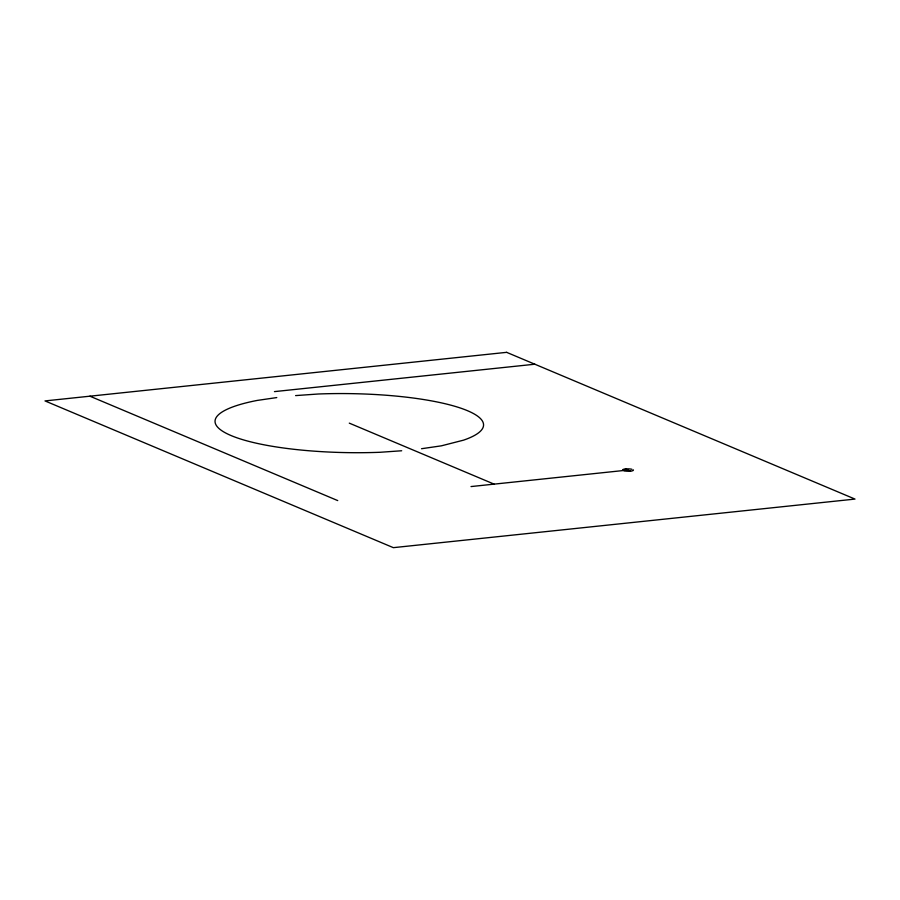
<?xml version="1.0" encoding="UTF-8"?>
<svg xmlns="http://www.w3.org/2000/svg" width="900" height="900" viewBox="0 0 900 900"><rect width="100%" height="100%" fill="white"/><g stroke="black" fill="none" stroke-linecap="round" stroke-linejoin="round"><path stroke-width="1.35" d="M276.773 397.575L257.175 400.433A134.269 29.52 0.8 0 0 231.109 435.566A134.269 29.52 0.8 0 0 380.228 452.272L401.681 450.765M421.537 448.718L441.405 445.826L463.545 440.156A134.269 29.52 0.8 0 0 458.145 407.295A134.269 29.52 0.8 0 0 318.353 393.998L295.605 395.595M274.466 391.613L534.836 364.219M471.026 486.562L627.986 470.048M622.676 470.25A5.456 1.204 0.8 0 1 625.399 468.956L630.574 471.139A5.456 1.204 0.8 0 0 633.296 469.845M349.29 423.135L494.111 484.132M89.91 396.191L337.736 500.591M630.574 471.139A5.456 1.204 0.8 0 1 624.015 470.812M625.399 468.956A5.456 1.204 0.8 0 1 631.946 469.282M506.644 352.339L45 400.916L393.356 547.661L855 499.084L506.644 352.339"/></g></svg>
